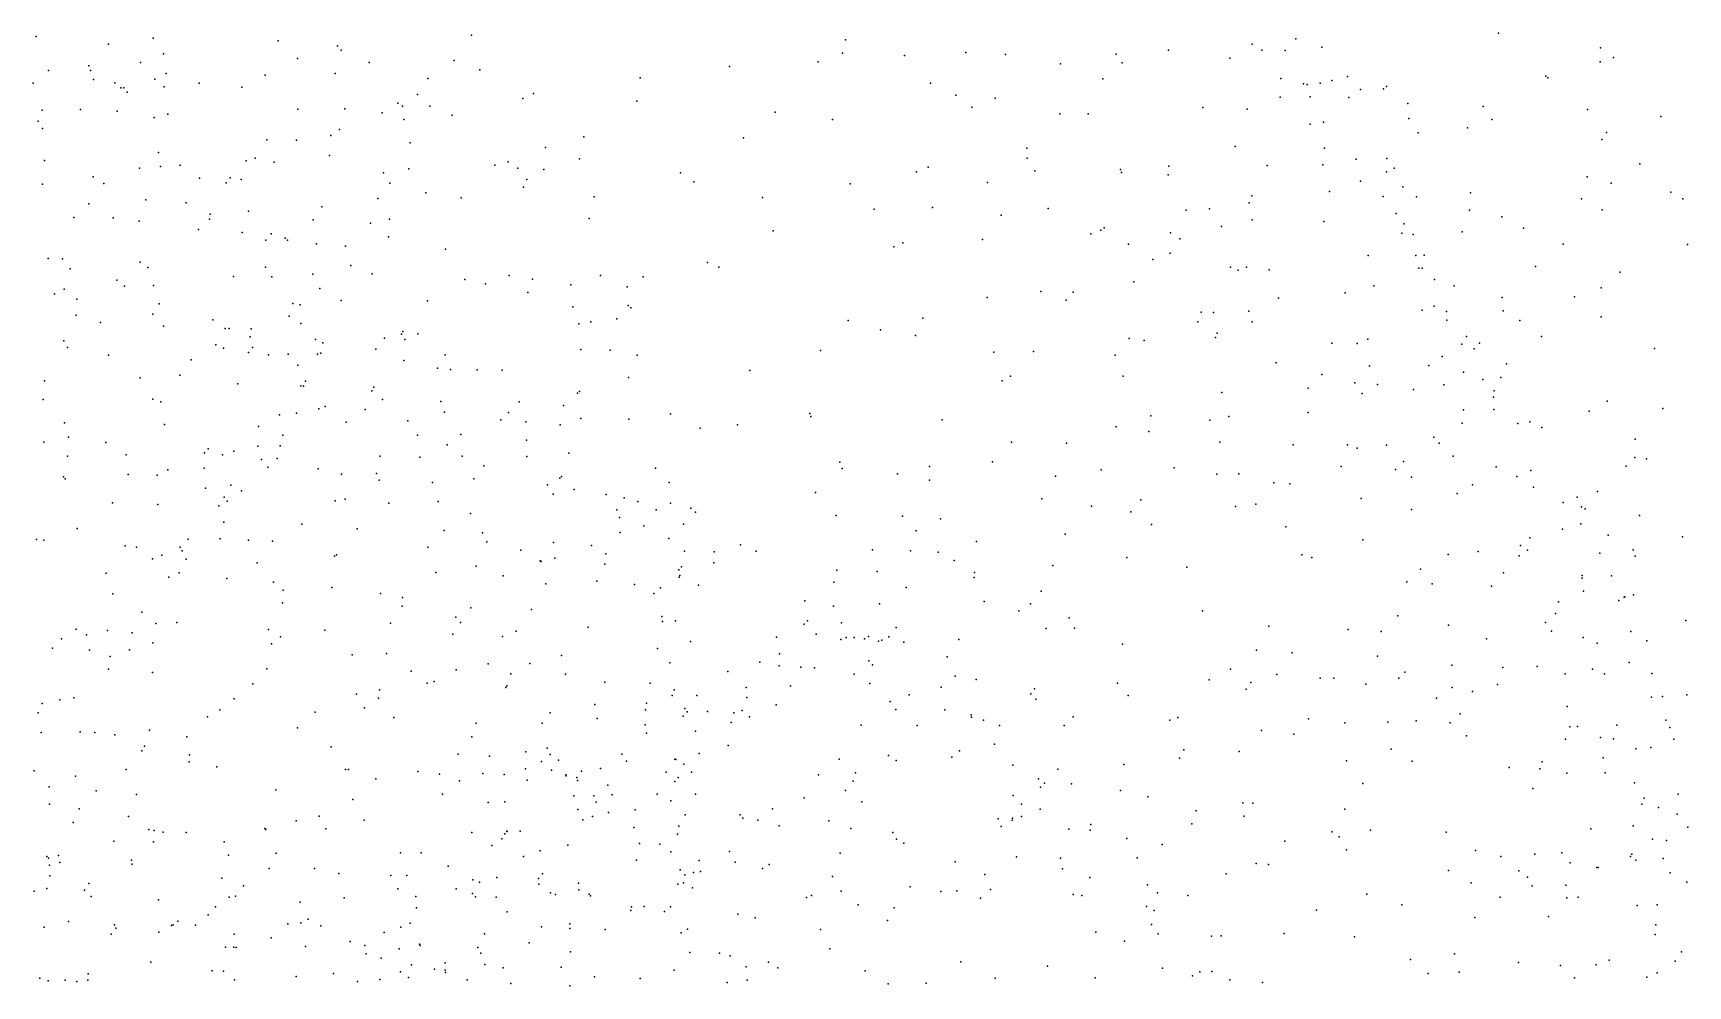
# Model space of a CAD drawing. Header units: metres. Extents: x -25 to 25, y -27.8 to 27.8.
# Drawn here: x 0.058 to 1.44, y -2.377 to -1.581 of the extents above; entities that cross this region are included whole.
import ezdxf

# ---------------------------------------------------------------- set-up
doc = ezdxf.new("R2010")
doc.units = ezdxf.units.M

msp = doc.modelspace()

# ---------------------------------------------------------------- linework, layer by layer
for p in [(0.0601, -1.5835, 7.1379), (0.1578, -1.5847, -12.792), (0.2622, -1.5871, -1.7173), (0.4236, -1.5822, -4.8947), (0.7359, -1.5862, -5.2965), (1.112, -1.5852, -6.1058), (1.2812, -1.5805, 12.1092), (0.1204, -1.5899, -1.908), (0.1664, -1.5978, 10.6748), (0.2783, -1.6018, 6.4439), (0.3117, -1.5912, -12.9222), (0.3148, -1.5949, -1.6453), (0.7334, -1.5974, -21.583), (0.7852, -1.5992, -5.371), (0.8364, -1.5966, 18.0967), (0.8696, -1.5984, -13.3704), (0.9619, -1.5981, -28.8316), (1.0057, -1.5949, -5.7861), (1.0569, -1.6015, -5.9333), (1.0755, -1.5898, -6.87), (1.0838, -1.5949, -7.0284), (1.1032, -1.595, -6.6975), (1.1339, -1.5923, -6.4717), (1.3665, -1.5928, -13.4323), (1.3774, -1.6008, -7.5296), (0.0705, -1.6119, 26.6631), (0.1041, -1.6079, 6.8022), (0.1055, -1.6117, -12.7339), (0.1473, -1.6052, 10.7634), (0.1687, -1.6144, -4.7536), (0.2513, -1.6158, -12.8633), (0.3099, -1.6143, 5.6465), (0.3381, -1.605, -0.9771), (0.4092, -1.6035, -1.0684), (0.4306, -1.6112, -1.4616), (0.639, -1.6083, -13.2135), (0.7131, -1.6045, -23.0302), (0.9156, -1.6063, 17.9971), (0.9671, -1.6053, 17.9293), (1.1552, -1.6168, -6.3116), (1.3208, -1.6165, -7.4837), (1.3662, -1.6045, 11.9628), (0.0575, -1.6223, 7.2902), (0.1079, -1.6194, 25.9457), (0.1259, -1.622, 6.7079), (0.1309, -1.6263, 7.1784), (0.1333, -1.6264, 26.4718), (0.1361, -1.6299, 26.0437), (0.1592, -1.6189, 26.1239), (0.1669, -1.6255, 6.941), (0.1963, -1.6224, -1.8817), (0.2319, -1.6256, 6.562), (0.3871, -1.6186, 5.972), (0.5646, -1.6178, -5.0411), (0.807, -1.6225, 18.4348), (0.9509, -1.6187, -13.407), (1.0995, -1.6186, -6.9523), (1.1186, -1.6229, -6.7702), (1.1216, -1.6235, 12.3971), (1.1325, -1.6224, -6.6312), (1.1421, -1.6201, -6.1624), (1.166, -1.6276, 18.9544), (1.1852, -1.627, 12.6103), (1.1878, -1.6252, 17.7905), (1.3225, -1.6178, 12.7167), (0.097, -1.6444, 10.6305), (0.2787, -1.6441, -0.8471), (0.3178, -1.6437, 6.3311), (0.362, -1.6391, -12.9512), (0.3661, -1.6415, 6.181), (0.3784, -1.6319, 5.8984), (0.3889, -1.6415, -1.6045), (0.4666, -1.6351, -1.3628), (0.4755, -1.6311, -1.2906), (0.5617, -1.6375, -13.1413), (0.8282, -1.6325, 18.2165), (0.8414, -1.6423, -5.4725), (0.8609, -1.6348, 18.6041), (1.0345, -1.6427, -5.8406), (1.0715, -1.644, -13.4424), (1.0989, -1.6342, 18.8885), (1.1239, -1.6338, 12.4913), (1.1562, -1.6343, -7.1655), (1.2056, -1.6393, -13.4555), (1.2686, -1.6418, 11.9759), (1.3557, -1.6444, -29.2708), (0.0618, -1.654, 10.4779), (0.0651, -1.6448, 10.895), (0.1277, -1.6458, 5.4016), (0.1587, -1.6511, -1.9929), (0.1701, -1.6482, 6.8025), (0.3491, -1.6472, 6.2529), (0.3671, -1.6528, 5.8115), (0.4074, -1.6492, -1.0107), (0.6772, -1.6466, -5.1807), (0.7252, -1.6527, -13.261), (0.9149, -1.6481, -5.5739), (0.9387, -1.6479, 18.6966), (1.1239, -1.6566, 12.1741), (1.1353, -1.6549, -7.0878), (1.2065, -1.652, 12.6959), (1.2757, -1.6528, -13.4526), (1.4169, -1.6502, 19.2212), (0.0653, -1.6603, 10.7975), (0.2527, -1.6697, 6.492), (0.2775, -1.67, 6.4261), (0.3061, -1.6661, -12.8921), (0.3135, -1.661, -15.4474), (0.5174, -1.6671, -4.9746), (0.6509, -1.6681, -21.155), (1.2143, -1.6638, -7.3796), (1.2554, -1.6596, 19.0132), (1.3675, -1.6694, -13.4301), (1.3714, -1.6636, 17.7439), (0.1621, -1.6804, -12.7717), (0.243, -1.6851, 6.9622), (0.3051, -1.6829, -1.8114), (0.3723, -1.6723, 6.0941), (0.4855, -1.6761, -1.1541), (0.5138, -1.6855, -13.077), (0.8873, -1.6768, -13.36), (0.8876, -1.685, 18.177), (1.0615, -1.6752, 17.9185), (1.136, -1.6766, -6.0025), (1.1624, -1.6858, -6.8283), (1.1882, -1.6854, -7.3022), (0.0669, -1.6869, 7.3836), (0.1464, -1.6933, 7.3372), (0.164, -1.692, -2.0703), (0.1802, -1.6908, 5.4765), (0.2354, -1.6872, 5.5422), (0.2589, -1.6883, 7.0328), (0.3502, -1.6973, -20.992), (0.3713, -1.694, 5.9357), (0.4432, -1.6908, -1.5813), (0.4542, -1.688, -13.0197), (0.4623, -1.6933, -22.882), (0.484, -1.6945, -1.5126), (0.5982, -1.6973, -13.1527), (0.7953, -1.6966, -13.2994), (0.805, -1.6927, -5.3848), (0.894, -1.6956, -21.9003), (0.9655, -1.6946, 18.0697), (0.9664, -1.697, -5.6494), (1.0055, -1.6989, -5.7312), (1.006, -1.6916, -13.4171), (1.088, -1.6913, 12.6173), (1.1345, -1.6907, -13.4444), (1.1877, -1.6965, -6.5987), (1.1941, -1.6934, -6.2649), (1.3993, -1.6897, -23.4548), (0.0653, -1.7068, -0.6363), (0.1076, -1.7007, 26.3415), (0.1167, -1.7063, -4.7417), (0.1964, -1.7017, -27.7655), (0.2187, -1.7057, -0.7419), (0.222, -1.7015, -1.9833), (0.2312, -1.7028, 6.8251), (0.3553, -1.706, -1.7601), (0.4671, -1.7094, -1.0368), (0.4699, -1.7029, -4.9199), (0.6093, -1.7048, -5.0797), (0.7399, -1.7066, -5.2725), (0.8545, -1.7054, -15.2884), (1.1403, -1.713, 17.9093), (1.166, -1.7042, -6.0784), (1.2014, -1.709, -6.4037), (1.3553, -1.7006, -7.5583), (1.3753, -1.706, 12.8657), (1.4252, -1.7135, -7.6126), (0.1041, -1.7231, 26.2028), (0.1517, -1.7199, -0.6851), (0.1853, -1.7223, -4.7521), (0.2986, -1.7258, 5.6939), (0.3454, -1.7187, 6.1913), (0.3854, -1.7141, -0.9109), (0.415, -1.7181, -1.6654), (0.5262, -1.7174, -1.2499), (0.6667, -1.7179, -5.1539), (0.8086, -1.7262, -21.3548), (0.9051, -1.727, 18.4044), (1.0399, -1.7273, 18.0207), (1.0732, -1.7224, 18.7739), (1.0753, -1.7164, 12.0994), (1.1851, -1.717, 12.7752), (1.2127, -1.7174, -13.4455), (1.2578, -1.7141, 17.8363), (1.3505, -1.719, 11.6959), (1.4353, -1.7191, -13.4051), (0.0916, -1.7347, 5.4036), (0.1243, -1.7349, -2.3258), (0.146, -1.7377, -12.7272), (0.2047, -1.7359, -2.1523), (0.2055, -1.7318, 6.5848), (0.2375, -1.7294, -12.8088), (0.2915, -1.7365, 7.1473), (0.3392, -1.7393, 5.8313), (0.3552, -1.7361, -4.8392), (0.5219, -1.7355, -1.4088), (0.7598, -1.7276, -28.3826), (0.8661, -1.7328, -5.4857), (1.0204, -1.7285, 12.5754), (1.0757, -1.7365, -23.4446), (1.1354, -1.7381, 11.9307), (1.1958, -1.7312, -6.7327), (1.2025, -1.7398, -6.2116), (1.2571, -1.7285, 11.7516), (1.2842, -1.7341, -7.4641), (1.3678, -1.7281, 19.1071), (0.1957, -1.7446, -2.2352), (0.232, -1.7471, 7.3129), (0.2518, -1.7537, -2.048), (0.2563, -1.7483, 5.6243), (0.2679, -1.7519, -4.7992), (0.2701, -1.7535, 6.3678), (0.3542, -1.7509, -1.8326), (0.6755, -1.7458, -13.191), (0.8505, -1.7531, -13.3149), (0.9409, -1.7483, 18.2888), (0.9493, -1.7451, 18.5119), (0.952, -1.7433, 18.2025), (1.0075, -1.7475, 18.6444), (1.0153, -1.7524, -29.1645), (1.05, -1.7421, 12.6829), (1.2006, -1.7477, -6.8194), (1.21, -1.7488, -7.2781), (1.251, -1.7465, 18.9253), (1.3023, -1.7436, -13.4298), (0.0702, -1.7689, -2.5109), (0.2943, -1.7567, 6.9329), (0.3183, -1.7585, 7.0503), (0.4018, -1.7612, -1.7634), (0.7764, -1.7591, -13.2609), (0.7839, -1.7559, -5.351), (0.9723, -1.7569, 12.4884), (1.007, -1.7644, -13.3949), (1.1726, -1.7665, -6.0274), (1.2122, -1.7665, -6.997), (1.2193, -1.7661, -7.1781), (1.3354, -1.757, 11.5835), (1.4391, -1.7573, 17.8106), (0.0821, -1.7692, -12.646), (0.0885, -1.7775, -4.745), (0.1469, -1.772, 5.496), (0.1534, -1.7764, -2.4555), (0.2515, -1.7761, -2.2014), (0.291, -1.7821, 7.2551), (0.3229, -1.7747, -1.9334), (0.3407, -1.7818, 7.1134), (0.6207, -1.7722, -5.1074), (0.6302, -1.776, -13.1448), (0.9926, -1.7696, 12.1468), (1.0574, -1.7762, -5.7987), (1.0639, -1.7785, 11.9593), (1.0708, -1.7762, -22.2383), (1.0899, -1.7783, 18.7013), (1.2147, -1.777, 12.8884), (1.2177, -1.777, -6.3403), (1.3122, -1.7757, 18.9917), (1.3829, -1.7802, -13.3988), (0.0835, -1.7945, -2.5858), (0.1273, -1.787, -0.6419), (0.1338, -1.7921, 7.4509), (0.158, -1.7914, 24.4477), (0.2249, -1.7839, 6.6441), (0.257, -1.7841, 6.7722), (0.2971, -1.7939, -2.1084), (0.4181, -1.7864, -0.9093), (0.4353, -1.79, -28.0217), (0.455, -1.783, -4.9196), (0.4747, -1.7861, -0.9937), (0.5065, -1.7909, -1.577), (0.5314, -1.7832, -1.4651), (0.5536, -1.7926, -13.0644), (0.5671, -1.7842, -5.0463), (0.8992, -1.7966, -5.529), (0.9767, -1.7883, 18.3885), (1.1772, -1.7916, 18.8108), (1.228, -1.7864, -6.8972), (1.2444, -1.7918, 11.6189), (1.3672, -1.7935, 11.4445), (0.0754, -1.7984, 5.4294), (0.0939, -1.803, -22.4956), (0.1627, -1.8068, 24.5503), (0.2745, -1.8065, 7.3268), (0.2806, -1.8076, -2.3008), (0.3149, -1.804, 6.8665), (0.387, -1.8044, -4.866), (0.4708, -1.7974, -1.6593), (0.5082, -1.8092, -13.0111), (0.5545, -1.8083, -1.3739), (0.5566, -1.81, -1.2533), (0.8543, -1.8015, -5.4688), (0.9202, -1.8036, 12.422), (0.9261, -1.797, -21.5549), (1.0976, -1.802, -5.8549), (1.1532, -1.7975, 11.7725), (1.2276, -1.8087, 17.9601), (1.2844, -1.8016, -7.4409), (1.3447, -1.8008, -22.606), (0.0936, -1.8162, 7.5048), (0.1139, -1.8223, 24.7764), (0.1574, -1.8154, -2.5879), (0.2077, -1.8202, 5.617), (0.2714, -1.8172, 6.2906), (0.2812, -1.8232, -12.7934), (0.5132, -1.8236, -4.9914), (0.5232, -1.8217, -1.0552), (0.545, -1.8194, -1.173), (0.7383, -1.8206, -13.2077), (0.8005, -1.8188, -5.3826), (1.0302, -1.8218, 18.2864), (1.0329, -1.8137, 18.5492), (1.0432, -1.8141, 18.1681), (1.0729, -1.8128, -13.4027), (1.0755, -1.8217, 11.8611), (1.2176, -1.8121, -13.4218), (1.2379, -1.8133, -6.5555), (1.2382, -1.8203, -6.4121), (1.2851, -1.8125, 11.5161), (1.2991, -1.8206, 18.9202), (1.3671, -1.8177, 12.9693), (0.0832, -1.8378, -2.6905), (0.1665, -1.8253, -15.4679), (0.2178, -1.8274, 7.4142), (0.2212, -1.8275, 6.5771), (0.2389, -1.8343, 24.5269), (0.2395, -1.8277, 5.6847), (0.2397, -1.8276, 24.4383), (0.2934, -1.8366, 5.8628), (0.351, -1.8356, 6.9284), (0.3652, -1.8322, 7.1657), (0.3664, -1.83, -1.9717), (0.368, -1.8366, -2.0438), (0.3789, -1.8318, 7.0466), (0.7652, -1.8284, -21.0433), (0.7945, -1.8331, -13.2539), (0.9728, -1.8357, 12.0091), (0.9855, -1.8373, -5.6617), (1.045, -1.8349, 18.4639), (1.0465, -1.8312, 12.8165), (1.1722, -1.8363, -29.336), (1.2545, -1.8341, -6.9902), (1.3171, -1.834, -13.4024), (0.0861, -1.8432, -12.5968), (0.1206, -1.8498, 5.5227), (0.2102, -1.841, 6.4952), (0.2164, -1.8438, 24.2544), (0.2373, -1.8475, 6.3929), (0.2407, -1.8433, -4.7943), (0.2542, -1.8495, 6.6398), (0.2706, -1.8489, 5.7741), (0.2951, -1.8489, 6.1321), (0.2977, -1.8481, 6.7661), (0.2996, -1.8393, -2.4336), (0.3436, -1.8446, 7.2671), (0.4016, -1.8495, -0.8428), (0.515, -1.845, -1.6217), (0.5395, -1.8456, -1.5378), (0.5621, -1.8497, -1.4361), (0.7151, -1.8459, -28.6327), (0.8599, -1.8473, -13.2916), (0.8929, -1.8465, 12.5123), (0.9612, -1.8497, -13.3429), (1.1422, -1.8396, -5.9171), (1.1633, -1.8398, 12.9199), (1.2344, -1.8509, -6.2312), (1.2506, -1.8406, -7.1548), (1.2611, -1.8443, -6.64), (1.2655, -1.8397, -6.8625), (1.4117, -1.8442, 19.087), (0.1895, -1.8537, 7.4744), (0.2787, -1.858, 6.2153), (0.3671, -1.854, -2.344), (0.3951, -1.8605, -2.1186), (0.4062, -1.8617, 7.114), (0.4284, -1.862, -12.9073), (0.4493, -1.8621, -1.8339), (0.656, -1.8625, -5.1723), (1.0956, -1.8562, 11.7325), (1.1737, -1.8586, 11.5792), (1.2231, -1.8584, -6.1594), (1.2522, -1.8639, 18.8058), (1.2881, -1.8568, -7.5134), (0.0671, -1.871, 5.4735), (0.1468, -1.8686, -12.6473), (0.18, -1.8664, -0.6398), (0.2284, -1.8736, 24.7172), (0.281, -1.8753, -2.606), (0.2834, -1.8756, -0.7214), (0.285, -1.8713, 24.3305), (0.342, -1.8763, -2.5108), (0.5547, -1.8682, -13.029), (0.8667, -1.8711, 12.2956), (0.8738, -1.8673, -5.4911), (0.968, -1.8672, 12.7598), (1.1224, -1.8772, 18.5512), (1.1337, -1.8659, 18.1739), (1.1613, -1.8727, 18.6452), (1.1804, -1.8741, -5.9736), (1.2103, -1.8783, 18.7142), (1.2357, -1.8746, 11.4362), (1.2682, -1.87, 13.0161), (1.2776, -1.8795, 18.0419), (1.2834, -1.8682, -6.9303), (0.0658, -1.8866, -12.5422), (0.1575, -1.8865, 24.8472), (0.1641, -1.8886, -2.7514), (0.3014, -1.8925, 6.7079), (0.3404, -1.8796, -0.7689), (0.3494, -1.8867, -12.8226), (0.3981, -1.8885, 7.2078), (0.4633, -1.8887, -0.9028), (0.5006, -1.8918, -0.967), (0.5121, -1.8814, -1.6816), (0.5138, -1.8799, -20.7992), (1.0504, -1.881, -13.378), (1.1674, -1.8816, -13.3956), (1.2772, -1.8847, -7.3971), (1.3721, -1.888, -7.6208), (0.0836, -1.9061, -2.8493), (0.2634, -1.8996, 7.438), (0.2776, -1.8981, 5.9369), (0.296, -1.8944, 24.6095), (0.3189, -1.9058, 7.3806), (0.3349, -1.8951, 24.4638), (0.3704, -1.9045, 6.8307), (0.4011, -1.8972, 6.9388), (0.4482, -1.9036, -2.3075), (0.4544, -1.8977, -1.8967), (0.4691, -1.9053, -4.9572), (0.515, -1.9027, -5.0102), (0.5549, -1.9032, -1.0552), (0.5899, -1.8987, -1.2768), (0.7062, -1.8985, -23.2125), (0.707, -1.9008, -13.1546), (0.8167, -1.9038, -5.4138), (0.9911, -1.9004, 11.823), (1.0403, -1.9039, 11.6836), (1.0562, -1.9008, 12.964), (1.1224, -1.8976, 18.369), (1.251, -1.9066, 11.3356), (1.2522, -1.8953, -6.3097), (1.2773, -1.8951, -6.4669), (1.2974, -1.9069, -6.5748), (1.3075, -1.9054, -6.9966), (1.357, -1.8965, 11.2565), (1.4185, -1.8942, -7.6794), (0.087, -1.9182, 5.5277), (0.1672, -1.9077, 5.636), (0.2458, -1.9093, 6.2651), (0.266, -1.9165, -2.7404), (0.3785, -1.9164, -4.8808), (0.4146, -1.9161, -2.55), (0.4697, -1.9206, -2.2321), (0.4976, -1.908, -1.769), (0.6145, -1.9107, -5.1293), (0.6458, -1.9079, -13.0978), (0.9621, -1.9096, -15.1839), (0.9892, -1.9135, -13.3339), (1.2273, -1.9183, -23.6482), (1.3174, -1.91, -6.8183), (1.3955, -1.9199, -13.3523), (0.0665, -1.9223, -4.758), (0.0862, -1.9341, -2.9702), (0.1182, -1.9227, 7.5704), (0.1351, -1.9331, 24.0219), (0.2007, -1.9313, 5.7431), (0.2036, -1.9279, -2.8533), (0.2157, -1.9329, 6.4603), (0.2251, -1.9298, -0.6513), (0.2453, -1.9256, 5.8508), (0.2638, -1.9254, 6.5826), (0.3473, -1.9342, 24.2484), (0.4034, -1.9247, -12.8501), (0.4159, -1.9342, -2.6636), (0.4699, -1.9344, -2.0137), (0.505, -1.9317, -2.3668), (0.8747, -1.9223, 12.0281), (0.9205, -1.9231, 12.8445), (1.0486, -1.9224, -5.7293), (1.1097, -1.9245, -5.8126), (1.1553, -1.9245, 13.0521), (1.1633, -1.9274, -5.9175), (1.1879, -1.9249, 18.2873), (1.2319, -1.9232, -13.387), (1.2434, -1.934, -6.1796), (0.1701, -1.9456, -12.6134), (0.2005, -1.9442, 6.382), (0.2482, -1.9369, -22.7473), (0.2536, -1.9434, -12.7022), (0.2613, -1.9359, 6.0077), (0.2957, -1.9448, -4.8453), (0.3444, -1.9486, -2.8212), (0.3806, -1.935, -0.7852), (0.4338, -1.9421, 7.0018), (0.5772, -1.944, -1.5215), (0.7312, -1.9391, -28.9177), (0.7333, -1.9443, -5.3061), (0.8062, -1.9428, 12.3332), (0.8587, -1.9387, 12.7477), (0.9495, -1.9456, 11.7348), (1.0105, -1.9437, 11.6064), (1.15, -1.9426, -13.3617), (1.1954, -1.9453, 18.4284), (1.2021, -1.9384, 18.5503), (1.2793, -1.9429, -6.3745), (1.3083, -1.946, -7.1643), (1.3879, -1.9423, 11.142), (1.3951, -1.9353, 18.9533), (1.405, -1.9362, 18.0334), (0.083, -1.9513, -12.5097), (0.0844, -1.9529, -0.5042), (0.1368, -1.9493, 24.98), (0.1612, -1.9499, -4.7816), (0.2014, -1.9609, 6.3005), (0.2226, -1.9583, 7.5173), (0.3152, -1.9491, -0.7259), (0.3464, -1.954, 6.7619), (0.3911, -1.9562, 7.3183), (0.4256, -1.9531, 7.208), (0.487, -1.958, -1.9434), (0.4975, -1.9526, -2.6191), (0.4989, -1.951, -12.9265), (0.5093, -1.9618, -1.8616), (0.5886, -1.956, -1.415), (0.7794, -1.9488, -13.1882), (0.8062, -1.954, 12.6311), (0.9113, -1.9509, 11.8504), (1.0462, -1.9492, -21.6564), (1.0646, -1.9488, 11.4845), (1.0937, -1.9564, 13.1081), (1.107, -1.9572, -21.9468), (1.2088, -1.9515, 13.1283), (1.2597, -1.958, 18.2218), (1.2965, -1.9512, -7.2527), (1.3105, -1.9601, -6.4864), (0.1237, -1.9731, 5.6663), (0.1616, -1.9746, -3.0615), (0.2126, -1.9756, 24.0033), (0.2172, -1.9684, 24.9084), (0.2196, -1.9716, 5.9301), (0.2315, -1.963, -2.9726), (0.3097, -1.9713, 7.4231), (0.3182, -1.97, 6.6994), (0.3547, -1.9734, -2.8878), (0.3959, -1.9721, -4.9201), (0.4918, -1.9659, -2.6993), (0.5362, -1.9661, -1.7616), (0.551, -1.9689, -5.0905), (0.5626, -1.972, -1.612), (0.5899, -1.9733, -2.4908), (0.7109, -1.9645, -20.8749), (0.8999, -1.9696, -13.2575), (0.9414, -1.976, 13.0354), (0.9827, -1.9705, -5.6232), (1.0616, -1.9762, 11.3904), (1.0787, -1.9741, -13.33), (1.1665, -1.9694, 11.2933), (1.2469, -1.9654, 11.2246), (1.3354, -1.9727, -7.6002), (1.3471, -1.9684, 18.1297), (1.3641, -1.9637, 18.819), (0.2167, -1.9892, 6.029), (0.4227, -1.982, 6.9093), (0.5449, -1.9788, -1.6805), (0.5472, -1.9852, -28.3689), (0.5779, -1.9789, -1.117), (0.6068, -1.9776, -2.39), (0.6106, -1.9809, -2.5577), (0.7283, -1.9836, -13.1182), (0.7835, -1.9841, 12.7252), (0.8154, -1.9864, 11.9987), (0.9744, -1.9806, -13.2844), (1.2087, -1.9786, -5.9956), (1.3506, -1.9763, -6.8986), (1.3537, -1.9781, 13.1261), (1.3991, -1.9836, -13.3084), (0.0603, -2.0038, -12.433), (0.0943, -1.9945, 7.6063), (0.1869, -2.0035, 6.2037), (0.2137, -2.0031, -4.8219), (0.2819, -1.9908, 6.6037), (0.3281, -1.9948, -4.8849), (0.4009, -1.9961, 24.6267), (0.4329, -1.9981, -0.827), (0.5477, -1.9979, -2.746), (0.5675, -1.9922, -2.1871), (0.5883, -2.0029, -1.4808), (0.6008, -1.9908, -2.6314), (0.7951, -1.9965, 12.8409), (0.9195, -1.9993, 11.597), (0.9916, -1.9911, 11.4747), (1.1038, -1.9931, -5.789), (1.3076, -2.0024, 18.6237), (1.3347, -1.995, -22.4328), (1.3502, -1.9907, -7.0116), (1.3729, -2, -7.6578), (1.4349, -2.0015, 18.1177), (0.0664, -2.0042, 5.5946), (0.1343, -2.0089, 5.7391), (0.1438, -2.0102, -3.1635), (0.165, -2.0168, 5.8212), (0.1802, -2.0102, 6.3563), (0.1819, -2.0133, -12.5697), (0.2374, -2.0044, -0.6464), (0.2574, -2.0051, -12.6639), (0.3093, -2.0177, 24.8346), (0.3109, -2.0164, -3.042), (0.3872, -2.01, -2.9583), (0.4365, -2.0057, -2.8968), (0.4648, -2.0126, 24.3474), (0.4922, -2.0062, -2.8409), (0.5239, -2.0086, -2.048), (0.5359, -2.0158, -12.9218), (0.6015, -2.0136, -1.319), (0.6263, -2.0139, -2.2467), (0.6484, -2.0083, -5.2174), (0.6614, -2.0134, -2.4168), (0.7586, -2.0123, 12.1894), (0.7903, -2.0131, -5.3996), (0.8134, -2.0144, 12.9934), (0.8455, -2.0053, 11.8176), (1.1172, -2.0165, 13.2358), (1.1681, -2.0041, -5.9101), (1.2394, -2.0162, -6.1106), (1.2643, -2.0137, -6.2088), (1.2987, -2.0175, -6.3491), (1.2997, -2.0087, 18.4643), (1.3056, -2.0126, -7.486), (1.3659, -2.0152, 18.7099), (1.3937, -2.0124, 11.0485), (1.3954, -2.0177, 18.2077), (0.1571, -2.0199, 7.5828), (0.1852, -2.0202, -0.5937), (0.2446, -2.0232, 6.5294), (0.3939, -2.0314, 24.1245), (0.4276, -2.0259, 7.2793), (0.481, -2.0216, 24.4677), (0.4818, -2.022, -12.8643), (0.4931, -2.0192, -0.9175), (0.5351, -2.0242, -1.9264), (0.5967, -2.029, -1.2285), (0.5989, -2.0266, -1.3904), (0.626, -2.0232, -2.7131), (0.7287, -2.0294, 12.3998), (0.7624, -2.0304, 12.054), (0.8268, -2.0214, -13.1795), (0.8436, -2.0314, 11.6669), (0.909, -2.0254, 13.1433), (0.971, -2.0188, 11.3858), (1.0209, -2.0268, 11.2966), (1.1255, -2.0189, 11.2188), (1.2162, -2.0284, 11.1293), (1.2855, -2.0315, -29.4256), (0.1185, -2.0319, -0.5217), (0.1709, -2.0351, 6.2656), (0.1794, -2.0316, 6.4533), (0.2192, -2.0362, -3.1674), (0.2583, -2.0393, 7.5143), (0.3071, -2.0439, 7.4601), (0.45, -2.0341, 6.9594), (0.4858, -2.0407, 24.2692), (0.5284, -2.0386, -5.094), (0.5598, -2.0414, -1.7635), (0.5814, -2.0441, -1.6008), (0.597, -2.0351, -2.1041), (0.5976, -2.0337, -2.8068), (0.6131, -2.042, -12.9818), (0.7261, -2.0394, 12.2746), (0.7867, -2.0439, 11.8663), (0.8434, -2.0354, -5.4716), (1.2049, -2.039, 13.2536), (1.2259, -2.0407, -6.0257), (1.2756, -2.0426, -13.3053), (1.3512, -2.0338, 13.1996), (1.3513, -2.0359, -7.1727), (1.3758, -2.0341, -6.7851), (0.1241, -2.0492, -4.8147), (0.2658, -2.0566, 23.9337), (0.2663, -2.0462, 24.9489), (0.3476, -2.0489, -12.7207), (0.3661, -2.0521, 6.7638), (0.576, -2.0488, -15.3075), (0.702, -2.055, -2.6276), (0.7644, -2.0574, -13.0988), (0.8519, -2.0555, 11.5046), (0.8906, -2.0576, -13.1918), (0.8994, -2.0469, -5.5362), (1.3313, -2.0559, -7.3425), (1.3524, -2.0469, -6.5297), (1.3817, -2.0548, -7.0245), (1.3863, -2.0518, 18.5617), (1.3867, -2.0515, -6.9045), (1.394, -2.0501, 18.4425), (0.1484, -2.0645, 5.9688), (0.1776, -2.073, -12.5143), (0.3657, -2.0594, -3.0777), (0.4105, -2.0687, 24.7501), (0.423, -2.0609, -3.0297), (0.4736, -2.0621, 7.0348), (0.5827, -2.068, -2.883), (0.5831, -2.0723, -1.0881), (0.594, -2.0718, -1.5093), (0.7042, -2.0718, 12.8923), (0.726, -2.0595, -2.5294), (0.8806, -2.0632, 13.2236), (0.9227, -2.0693, 11.2706), (1.034, -2.0633, -5.6922), (1.1973, -2.0674, -13.2863), (1.3206, -2.073, 11.0044), (1.3288, -2.0657, -6.39), (1.4378, -2.0715, -22.7006), (0.0813, -2.0868, 7.6379), (0.0936, -2.0786, 5.7706), (0.1022, -2.0834, -3.3156), (0.1195, -2.0798, 5.8674), (0.1402, -2.0817, 6.1267), (0.1599, -2.0738, 6.3333), (0.2542, -2.0789, -0.6456), (0.264, -2.085, -20.9145), (0.3012, -2.0795, -3.1664), (0.3561, -2.0737, -4.942), (0.4081, -2.0828, 7.3474), (0.4145, -2.0732, -28.1539), (0.4496, -2.0847, 6.898), (0.461, -2.0803, -5.0384), (0.521, -2.0771, -0.9547), (0.6784, -2.0854, 12.6377), (0.7015, -2.0744, -2.7176), (0.7114, -2.0828, 11.9908), (0.7325, -2.0735, 13.0264), (0.7364, -2.0855, 11.6965), (0.7433, -2.0857, -5.3719), (0.7518, -2.0868, -2.3552), (0.7553, -2.0849, 11.6069), (0.7723, -2.0851, 11.3564), (0.7782, -2.0774, 13.1785), (0.9036, -2.0781, 13.3166), (0.9273, -2.0778, 11.1632), (1.0894, -2.0761, 13.3456), (1.1558, -2.079, -5.868), (1.1834, -2.0807, 13.3405), (1.2395, -2.0752, 11.0411), (1.2714, -2.0866, -6.1744), (1.3255, -2.0804, -7.5253), (1.3521, -2.0855, -7.6149), (1.3919, -2.0807, -6.7224), (0.0738, -2.0944, -0.4527), (0.1047, -2.0963, 25.2748), (0.1379, -2.0959, 23.8171), (0.1575, -2.09, 25.1568), (0.2567, -2.0908, -12.5911), (0.324, -2.1002, 6.6688), (0.3526, -2.0989, -0.7297), (0.579, -2.0949, -1.6866), (0.6064, -2.0891, -1.3422), (0.6809, -2.0994, 13.1123), (0.7321, -2.0873, 11.8103), (0.7636, -2.0886, -2.4649), (0.7664, -2.0879, 11.4545), (0.7847, -2.0895, 11.2478), (0.8305, -2.0872, 11.1542), (0.9674, -2.0911, 11.0863), (1.0791, -2.0962, 11.049), (1.109, -2.0985, -13.2569), (1.3636, -2.0903, -7.2551), (1.4051, -2.0884, -6.8427), (0.1204, -2.112, -12.3993), (0.1219, -2.1015, 6.1913), (0.2526, -2.1119, -3.2571), (0.3733, -2.1137, 24.8911), (0.4107, -2.1127, 24.0113), (0.4376, -2.1076, -3.0902), (0.4724, -2.1074, 7.1936), (0.4988, -2.1008, -3.0244), (0.5892, -2.1068, -2.9456), (0.6376, -2.1141, 12.7895), (0.6645, -2.1061, 12.4657), (0.6806, -2.1093, 11.8879), (0.6988, -2.1104, 13.2137), (0.71, -2.1109, -2.8139), (0.7554, -2.1051, 13.2985), (0.7585, -2.1085, -2.6933), (0.8209, -2.1017, 13.3562), (1.0574, -2.1121, 14.5581), (1.1802, -2.1013, -23.8551), (1.2423, -2.1087, -6.063), (1.2849, -2.1106, 13.3658), (1.3135, -2.1098, -6.2739), (1.3597, -2.112, 13.3086), (1.3904, -2.1065, -6.6089), (0.1571, -2.1148, 6.4499), (0.241, -2.1243, 7.5567), (0.3865, -2.1238, 6.7669), (0.3925, -2.1225, -3.154), (0.4522, -2.1275, -12.7681), (0.453, -2.1261, -0.8269), (0.4566, -2.1159, 7.2692), (0.5022, -2.1162, -12.825), (0.5351, -2.1229, 24.5913), (0.5728, -2.1238, -5.1812), (0.6529, -2.1273, 12.346), (0.6901, -2.1261, -12.9905), (0.7433, -2.1162, -2.226), (0.7563, -2.1241, 11.0879), (0.816, -2.127, -13.0947), (0.8276, -2.1178, -5.4662), (0.8452, -2.1208, -23.4942), (0.963, -2.1239, 14.3996), (1.0396, -2.1209, 14.3398), (1.0744, -2.1231, 10.9535), (1.0962, -2.1166, 14.463), (1.1324, -2.1196, 13.4601), (1.1438, -2.1197, 14.591), (1.1704, -2.1245, 14.3531), (1.1981, -2.1196, -5.9429), (1.2032, -2.1146, 10.9635), (1.2427, -2.1275, 14.5758), (1.2806, -2.1248, -13.2498), (1.3369, -2.116, 10.9106), (1.3698, -2.1161, -15.1188), (1.4093, -2.1157, -7.0639), (0.0652, -2.1407, 5.8693), (0.0797, -2.1376, -12.3003), (0.0916, -2.1361, 6.1186), (0.2255, -2.1369, -3.3219), (0.3275, -2.133, -3.2304), (0.3459, -2.1363, 23.9137), (0.3467, -2.1294, 7.4422), (0.5267, -2.1417, 24.1534), (0.5699, -2.1404, -3.0318), (0.5913, -2.134, -1.122), (0.5928, -2.1294, -1.5938), (0.6117, -2.1341, 11.2601), (0.6537, -2.1357, 12.0446), (0.678, -2.1419, -2.9138), (0.7732, -2.1392, 13.4186), (0.7891, -2.1336, 11.0049), (0.8907, -2.1326, 14.5487), (0.8938, -2.1286, 13.4643), (0.895, -2.1372, -13.1346), (0.972, -2.1342, 14.6446), (1.0706, -2.1287, 14.6401), (1.2295, -2.1363, 13.4644), (1.2596, -2.1308, 14.3509), (1.4091, -2.1354, -6.6768), (1.4183, -2.1348, -6.9958), (1.4386, -2.1335, -7.7679), (0.0618, -2.1485, -3.4383), (0.2032, -2.1519, -4.887), (0.2135, -2.146, 6.5326), (0.293, -2.148, 7.5049), (0.3343, -2.1445, 24.9778), (0.3589, -2.1524, -12.6543), (0.4892, -2.1486, 24.0609), (0.5285, -2.1533, 24.6767), (0.5689, -2.1462, -12.8647), (0.6005, -2.1513, 11.6205), (0.6017, -2.1449, 11.1507), (0.6038, -2.1477, -1.4389), (0.6206, -2.1475, -1.9337), (0.6426, -2.1486, -23.2351), (0.6498, -2.1465, -12.9357), (0.6559, -2.152, 13.3363), (0.7779, -2.1457, -2.8016), (0.8188, -2.1462, 14.457), (0.841, -2.1502, 14.6267), (0.8411, -2.1521, 10.9174), (0.8511, -2.1547, -2.5873), (0.9262, -2.1519, 14.305), (1.0068, -2.1546, -13.1818), (1.0136, -2.1526, 14.226), (1.1226, -2.1536, 14.7048), (1.2125, -2.1552, -13.2211), (1.2493, -2.1493, 10.889), (1.3386, -2.1434, -6.3362), (1.421, -2.1548, -6.7845), (0.0642, -2.165, 6.1957), (0.0969, -2.1645, 25.3588), (0.1091, -2.1651, 6.3353), (0.1257, -2.167, 23.7154), (0.1546, -2.163, 25.2559), (0.186, -2.1685, -3.4095), (0.2784, -2.1611, -4.9444), (0.424, -2.1687, -22.9818), (0.4275, -2.1571, 7.3252), (0.4826, -2.1573, -5.1117), (0.5686, -2.1587, 11.3749), (0.5698, -2.1656, 11.4807), (0.6107, -2.1639, 12.5238), (0.6404, -2.1567, -2.9901), (0.749, -2.159, -2.1383), (0.7959, -2.1592, -2.2564), (0.8647, -2.1593, -5.5112), (0.9186, -2.1593, 13.5477), (1.0833, -2.1633, -5.7478), (1.1105, -2.1663, 10.8751), (1.1529, -2.157, 13.5388), (1.1889, -2.1563, 14.2029), (1.2409, -2.1569, 14.6788), (1.2545, -2.1677, -6.0998), (1.3409, -2.1603, 14.4906), (1.3473, -2.16, -7.6002), (1.3666, -2.1693, 13.4257), (1.3802, -2.1588, -6.4923), (1.4243, -2.1609, 13.3621), (0.1483, -2.1803, -15.4495), (0.1504, -2.1765, -12.3645), (0.3064, -2.177, 6.6549), (0.4125, -2.183, -3.2383), (0.4691, -2.1811, 7.1766), (0.4868, -2.178, 24.7713), (0.4893, -2.1834, 7.0895), (0.5491, -2.183, 13.2041), (0.6139, -2.1826, 11.0132), (0.6379, -2.1759, -5.2958), (0.8312, -2.1804, 13.5587), (0.8603, -2.1749, -2.3835), (1.0185, -2.1795, -5.6729), (1.0647, -2.181, 14.1171), (1.1918, -2.1789, 14.7613), (1.3372, -2.1707, 14.6183), (1.3775, -2.1703, -7.7143), (1.3959, -2.1788, -13.1559), (1.4086, -2.1775, 14.3238), (1.4277, -2.1706, -6.9322), (0.0584, -2.1971, 6.2595), (0.1351, -2.1958, -3.4679), (0.1878, -2.1896, 7.5886), (0.1881, -2.1838, -0.5848), (0.211, -2.1938, -12.4395), (0.3184, -2.1959, -5.0036), (0.3208, -2.196, -12.5708), (0.4386, -2.1847, -12.7039), (0.4688, -2.1954, 7.0179), (0.482, -2.1893, -0.8791), (0.4905, -2.1966, 23.9829), (0.4963, -2.1882, -12.7569), (0.5315, -2.1951, 12.7706), (0.5531, -2.1889, -12.8114), (0.5934, -2.1874, -1.677), (0.5944, -2.1877, 24.5096), (0.6009, -2.1914, 24.2831), (0.7307, -2.1874, -5.4054), (0.7719, -2.1843, -2.8813), (0.7784, -2.1884, -12.999), (0.8247, -2.1855, -15.196), (0.8758, -2.1922, 14.7803), (0.9132, -2.1957, -13.0826), (0.9684, -2.1917, -5.6169), (1.0148, -2.1866, 13.6249), (1.1544, -2.1888, 14.1004), (1.2093, -2.1891, -5.963), (1.2901, -2.1944, 10.7987), (1.3158, -2.1953, 13.5099), (1.3178, -2.1895, -6.2469), (1.3687, -2.1862, -7.3567), (0.0708, -2.2105, -4.8972), (0.0929, -2.2016, -12.2379), (0.3436, -2.2036, -3.3228), (0.3788, -2.1976, 7.3786), (0.3969, -2.1999, -5.0601), (0.4135, -2.2054, 24.9184), (0.4331, -2.1993, 6.8687), (0.4509, -2.2002, 6.9405), (0.47, -2.2049, -28.698), (0.5024, -2.2003, 13.0908), (0.5027, -2.2012, 12.9546), (0.5117, -2.2027, -3.1745), (0.5121, -2.2051, 11.2739), (0.5154, -2.1974, 12.8651), (0.5374, -2.209, 11.6554), (0.5862, -2.1981, 13.3519), (0.5935, -2.2059, 12.2909), (0.5961, -2.2027, -1.7512), (0.6073, -2.1983, -1.2877), (0.7135, -2.2004, 14.5149), (0.7423, -2.2058, -2.9518), (0.7442, -2.1988, 14.6418), (0.8971, -2.2036, -2.482), (0.8988, -2.2108, -2.6469), (0.9022, -2.2074, 14.1295), (0.9246, -2.2078, -23.7503), (1.168, -2.2076, 10.8036), (1.3385, -2.199, -7.5403), (1.3705, -2.1988, -6.4235), (1.3948, -2.2071, 14.1428), (0.0711, -2.2249, 3.7208), (0.1101, -2.2139, 6.4348), (0.1438, -2.2169, 23.6444), (0.2603, -2.2129, -3.4063), (0.3244, -2.2209, 7.4411), (0.3995, -2.2166, 23.8483), (0.4376, -2.2235, -0.8278), (0.4515, -2.2229, -5.1382), (0.5091, -2.2178, 11.5408), (0.5257, -2.2179, -0.9664), (0.5278, -2.2233, 12.6555), (0.5411, -2.2172, -5.2167), (0.5787, -2.2165, 12.385), (0.5901, -2.2222, -1.1603), (0.6108, -2.2165, -3.1009), (0.7015, -2.2195, 14.3451), (0.736, -2.2136, -2.0544), (0.7497, -2.223, 14.2523), (0.876, -2.2177, -21.0562), (0.8829, -2.2248, -29.2467), (0.9657, -2.2135, 10.8122), (0.9886, -2.2188, 14.8606), (1.0679, -2.2239, 14.0132), (1.0762, -2.2241, 10.7875), (1.3101, -2.2118, 14.0776), (1.4009, -2.2249, -7.2457), (1.4029, -2.2199, -6.5633), (1.4313, -2.2166, -7.0111), (0.0961, -2.2287, -3.5204), (0.1371, -2.2351, 3.8904), (0.2773, -2.2387, -0.6783), (0.2964, -2.235, 23.6998), (0.3341, -2.2382, -28.2776), (0.5125, -2.2294, 11.0887), (0.5167, -2.238, -20.8608), (0.5248, -2.2353, 11.7845), (0.538, -2.232, 12.5439), (0.5604, -2.2296, 11.9885), (0.6022, -2.2339, -1.5425), (0.6481, -2.2337, 14.5946), (0.6502, -2.2365, 14.4185), (0.6628, -2.2384, -5.3663), (0.675, -2.2288, -3.0566), (0.722, -2.2387, -12.9003), (0.8635, -2.2372, -2.8468), (0.8751, -2.2383, -13.013), (0.8755, -2.2365, 13.6642), (0.8829, -2.2352, -2.2799), (0.8986, -2.2291, -2.7513), (1.0287, -2.2306, -13.1178), (1.0685, -2.2349, 14.8884), (1.1531, -2.2292, -13.1376), (1.4149, -2.2276, -7.7827), (1.4306, -2.2332, 13.466), (0.091, -2.2403, 25.4281), (0.1542, -2.2462, 25.3285), (0.1586, -2.2469, -4.9459), (0.1661, -2.2482, 3.7532), (0.1852, -2.2485, -12.3261), (0.251, -2.2452, 25.1566), (0.2519, -2.246, 6.608), (0.3019, -2.2455, -28.0167), (0.4238, -2.2487, -12.6327), (0.4514, -2.2496, 7.1929), (0.4532, -2.2478, 11.4007), (0.4533, -2.2475, -3.2826), (0.4642, -2.2476, 13.2084), (0.5593, -2.2443, 12.1313), (0.5958, -2.2501, 10.8877), (0.5968, -2.2433, 24.1349), (0.6807, -2.2431, 10.853), (0.7403, -2.2452, -3.0167), (0.7756, -2.2485, 14.1401), (0.8659, -2.2436, 10.78), (0.9225, -2.2458, -2.3489), (0.9403, -2.2465, -13.0375), (0.9408, -2.2418, -2.5863), (1.0252, -2.2413, 13.7356), (1.1423, -2.2479, 13.9076), (1.1483, -2.2523, 13.7393), (1.1743, -2.2466, -24.0534), (1.2375, -2.2482, 13.93), (1.3584, -2.2454, -6.3576), (1.3938, -2.2431, 10.6645), (1.4395, -2.2441, -6.9285), (0.1248, -2.2557, 3.9892), (0.158, -2.2565, 6.5132), (0.2172, -2.2563, -0.6263), (0.2604, -2.2659, 23.5929), (0.3644, -2.2655, -3.3806), (0.3816, -2.2655, -0.7772), (0.4405, -2.2594, 11.2311), (0.4491, -2.254, 12.8544), (0.4809, -2.2639, -12.6748), (0.5042, -2.2593, 23.9086), (0.5639, -2.2577, -28.8967), (0.5808, -2.2584, 13.4617), (0.5901, -2.2647, 24.6538), (0.639, -2.2645, 24.3695), (0.7314, -2.2658, -1.9789), (0.7785, -2.2542, 14.8308), (0.7846, -2.2574, 13.6499), (0.971, -2.2536, 13.9809), (1.0004, -2.2587, 13.8827), (1.1028, -2.2557, -5.772), (1.1544, -2.2631, -21.7173), (1.262, -2.2635, -6.1102), (1.3341, -2.2655, 13.9581), (1.4098, -2.2542, 14.0343), (1.4215, -2.2553, -7.1591), (0.0691, -2.2685, 6.3698), (0.0704, -2.2701, 14.8793), (0.0712, -2.2759, -4.9531), (0.0787, -2.2678, -12.0957), (0.0798, -2.2737, -0.4724), (0.1397, -2.2717, 3.6054), (0.1403, -2.2751, 4.0588), (0.2206, -2.2675, 3.8212), (0.2547, -2.2786, -12.4013), (0.2925, -2.2788, -12.4608), (0.4041, -2.2766, 13.0482), (0.467, -2.2685, 7.1145), (0.5613, -2.2717, -3.2206), (0.5978, -2.2798, 14.3388), (0.6137, -2.272, 24.5625), (0.6439, -2.2734, -3.1458), (0.6667, -2.2786, -12.8263), (0.6723, -2.2753, 14.2263), (0.8275, -2.2732, 14.0278), (0.8788, -2.2689, 14.8984), (0.9155, -2.2699, -5.5748), (0.9173, -2.279, 13.8584), (0.9796, -2.2698, -5.6361), (1.0789, -2.2746, -13.0772), (1.0893, -2.2754, 10.7071), (1.2834, -2.2686, 13.8388), (1.3117, -2.2666, -6.213), (1.3411, -2.274, -7.6552), (1.3635, -2.2779, -7.4428), (1.3646, -2.2779, 13.6224), (1.3915, -2.2685, -6.4738), (1.3927, -2.2668, -7.3231), (1.396, -2.2717, -13.0261), (1.4188, -2.2703, -22.3951), (0.0714, -2.2848, 3.5372), (0.1041, -2.2912, 14.6726), (0.2151, -2.2868, 23.5217), (0.2332, -2.2931, -5.0321), (0.3128, -2.2828, 6.705), (0.3562, -2.2844, 7.3796), (0.3696, -2.2845, 25.0387), (0.4248, -2.2882, 11.1101), (0.4304, -2.2901, 13.3069), (0.4448, -2.2863, 11.6688), (0.4795, -2.2871, 12.5989), (0.4799, -2.2917, -5.2191), (0.4828, -2.283, -0.908), (0.5131, -2.2909, 12.0656), (0.5959, -2.2918, -1.2407), (0.6006, -2.2907, -1.4463), (0.6018, -2.284, -1.3131), (0.6089, -2.2821, -1.67), (0.6149, -2.2813, 13.546), (0.7251, -2.2853, -5.4306), (0.7901, -2.294, -2.0334), (0.8523, -2.2836, 13.7544), (0.9401, -2.2861, -2.8068), (0.9883, -2.2922, -2.6124), (1.054, -2.2832, -5.7161), (1.2397, -2.2804, -6.03), (1.2584, -2.2907, 10.6553), (1.2982, -2.2805, 13.7505), (1.3056, -2.2858, -13.0511), (1.3093, -2.2931, -29.4287), (1.3375, -2.2925, -6.279), (1.4246, -2.2822, 10.584), (1.4387, -2.29, -7.8271), (0.0583, -2.2977, -11.9595), (0.0689, -2.2955, 25.5134), (0.1004, -2.2968, 6.4711), (0.1061, -2.3022, 4.1682), (0.1622, -2.3049, 4.1192), (0.2212, -2.3025, 25.2566), (0.2266, -2.3017, 4.0036), (0.2806, -2.3068, 3.7347), (0.3172, -2.3031, -5.1011), (0.362, -2.2956, 6.7901), (0.3772, -2.3021, 23.6658), (0.4109, -2.2957, 11.5331), (0.4246, -2.2996, 6.9236), (0.4271, -2.3023, 7.2371), (0.4443, -2.3026, 11.0244), (0.4897, -2.299, 13.4106), (0.4937, -2.3005, 12.5037), (0.5132, -2.2966, 12.3996), (0.522, -2.3, -0.9821), (0.5231, -2.3015, 24.8194), (0.6081, -2.2949, 14.7081), (0.7035, -2.3028, 10.757), (0.7075, -2.3011, 13.6611), (0.7323, -2.2975, -12.8544), (0.8157, -2.2978, -12.9159), (0.8289, -2.2974, -5.4972), (0.8486, -2.3034, -2.9805), (0.8572, -2.2963, -2.1157), (0.9262, -2.3004, -12.9735), (0.9333, -2.3011, 10.6963), (0.9965, -2.2989, -2.5137), (1.0219, -2.3011, -21.4315), (1.1714, -2.3, 14.9516), (1.2828, -2.3027, -22.0498), (1.3384, -2.3033, 10.5861), (1.3479, -2.3027, 14.8669), (0.2037, -2.3174, -3.5647), (0.2097, -2.3107, 7.5502), (0.2871, -2.321, 3.9395), (0.3778, -2.3116, 13.1856), (0.4533, -2.315, 7.0473), (0.5568, -2.3138, -1.0474), (0.5572, -2.3108, 10.8439), (0.5677, -2.3104, -5.3129), (0.5847, -2.3146, 24.7284), (0.5899, -2.3106, 14.2361), (0.646, -2.3167, 14.8204), (0.6605, -2.3199, 24.4482), (0.7465, -2.3089, 14.0219), (0.7765, -2.3114, 13.7878), (0.9873, -2.3105, 14.9788), (0.9937, -2.3138, -2.7131), (1.1293, -2.3134, 10.6349), (1.2006, -2.309, -13.0356), (1.2616, -2.3196, 14.95), (1.323, -2.3187, -12.9865), (1.397, -2.3096, -12.9582), (1.4137, -2.309, 13.6985), (0.0668, -2.3276, -3.6342), (0.0872, -2.3229, 3.4671), (0.1227, -2.3335, -5.0211), (0.1254, -2.3258, 14.5584), (0.1267, -2.3284, 25.4389), (0.1626, -2.332, 3.4876), (0.1731, -2.3262, -0.5951), (0.1744, -2.3257, 23.4134), (0.1784, -2.3228, -27.5298), (0.193, -2.3259, -12.2393), (0.2255, -2.3336, -21.1711), (0.2702, -2.3248, -3.5222), (0.2812, -2.3242, 23.4609), (0.2979, -2.3265, 7.446), (0.3507, -2.3321, -12.4785), (0.3645, -2.3278, 23.5817), (0.3725, -2.3244, -3.4441), (0.4345, -2.3333, 11.8178), (0.4821, -2.3273, -12.6188), (0.5057, -2.325, 12.2594), (0.5057, -2.3287, 14.653), (0.5352, -2.3296, 23.8483), (0.5986, -2.3325, -1.5176), (0.6041, -2.3294, -1.5912), (0.715, -2.3297, 14.8822), (0.771, -2.3222, -3.0855), (0.9449, -2.3319, -2.8756), (0.9916, -2.3256, -2.3282), (0.997, -2.3333, 10.6506), (1.0415, -2.3353, -24.2231), (1.0498, -2.3349, -12.997), (1.1023, -2.3331, -5.7723), (1.4121, -2.3339, 10.4863), (1.4126, -2.3257, -7.2853), (0.2182, -2.3443, 14.7262), (0.2251, -2.3444, 14.8121), (0.2272, -2.3448, 14.5987), (0.2562, -2.3366, -5.0906), (0.2851, -2.3439, 4.0371), (0.3222, -2.3398, 3.641), (0.3346, -2.3431, 13.0607), (0.3633, -2.3457, 3.8369), (0.3801, -2.3419, 11.6107), (0.3808, -2.3431, 7.3251), (0.4289, -2.3446, 6.9872), (0.4718, -2.3408, 14.4132), (0.5062, -2.3484, -5.2893), (0.6061, -2.349, 10.7416), (0.7229, -2.3457, 13.901), (0.969, -2.3395, -2.254), (1.161, -2.3358, -5.869), (1.4341, -2.3482, -6.6355), (0.1557, -2.357, 4.2382), (0.3356, -2.3501, -0.7563), (0.3482, -2.3537, 11.443), (0.3734, -2.3593, -5.1988), (0.3927, -2.3627, 10.981), (0.4015, -2.3574, 12.676), (0.4313, -2.3494, -21.0797), (0.4349, -2.3589, 7.1294), (0.4501, -2.3618, 23.6114), (0.4986, -2.3612, -3.3718), (0.6308, -2.3495, 14.0598), (0.6397, -2.3517, -1.7528), (0.6529, -2.3609, -3.2347), (0.6716, -2.3569, 13.7664), (0.6796, -2.3617, 24.2534), (0.8324, -2.3566, 10.6547), (0.9047, -2.3604, -5.5733), (1.0006, -2.362, -5.6652), (1.2079, -2.3548, 15.0093), (1.2446, -2.3499, 10.5545), (1.2979, -2.3571, -6.1746), (1.3331, -2.3597, -6.2541), (1.3628, -2.3591, -7.4894), (1.3738, -2.3554, -7.7749), (1.4288, -2.3561, -7.2027), (0.0631, -2.3703, 14.4061), (0.0702, -2.3725, -11.838), (0.0843, -2.3719, 4.3403), (0.094, -2.373, 7.5971), (0.1031, -2.3721, 15.0594), (0.1034, -2.3666, 23.2949), (0.207, -2.3641, 14.8954), (0.2166, -2.3644, 3.4349), (0.2256, -2.3717, 4.2042), (0.2773, -2.3689, 4.1353), (0.3085, -2.3665, 14.6387), (0.3283, -2.373, 11.2312), (0.3471, -2.3715, 23.3852), (0.3642, -2.3651, 3.9676), (0.3711, -2.3698, 3.5974), (0.4015, -2.3636, 3.7531), (0.402, -2.3657, 3.6663), (0.42, -2.3717, 23.5007), (0.4565, -2.3748, 13.5149), (0.5057, -2.3768, 23.6921), (0.5263, -2.3692, 13.586), (0.5646, -2.3705, 14.1188), (0.5929, -2.3636, -1.4375), (0.6371, -2.374, 24.0086), (0.6539, -2.3719, 24.5822), (0.7525, -2.3641, -20.8964), (0.7717, -2.375, -12.8029), (0.8034, -2.3745, -5.4901), (0.861, -2.3703, -2.0586), (0.9445, -2.37, 15.0321), (1.0259, -2.3683, -2.7705), (1.0318, -2.365, -2.3719), (1.0418, -2.3647, -2.6624), (1.0569, -2.3718, -2.5355), (1.0842, -2.3739, -12.9471), (1.2226, -2.3664, -12.957), (1.2485, -2.3654, -6.0616), (1.3448, -2.37, -7.5909), (1.4053, -2.3696, 14.9016), (1.4138, -2.3658, -6.5373)]:
    msp.add_point(p)

doc.saveas('drawing.dxf')
